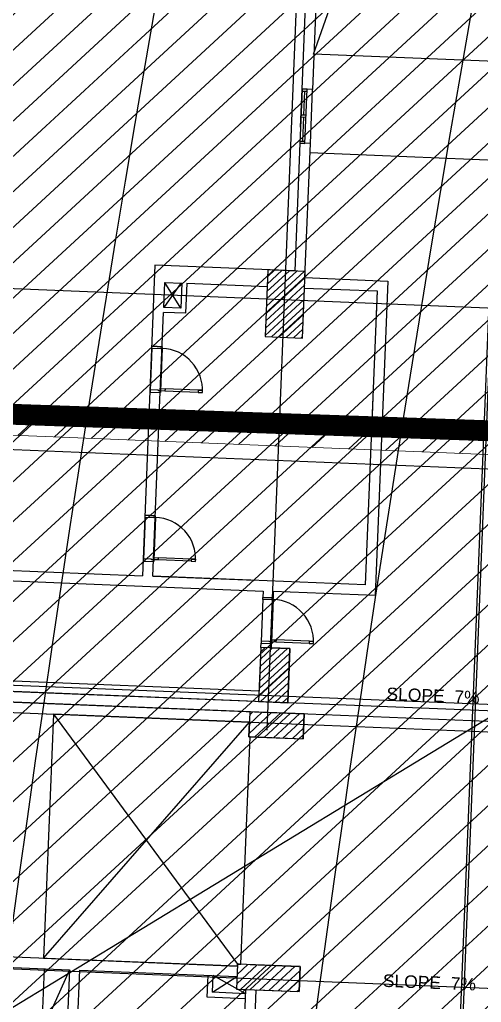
# Model space of a CAD drawing. Extents: x -678889171 to 586587, y -792238163 to 335485.
# Drawn here: x -678711880 to -678700801, y -791968313 to -791944754 of the extents above; entities that cross this region are included whole.
import ezdxf
from ezdxf.enums import TextEntityAlignment as Align

# ---------------------------------------------------------------- set-up
doc = ezdxf.new("R2010")
doc.units = 0
doc.header["$MEASUREMENT"] = 0
for name, color, linetype in [('A-FLOR-PATT', 252, 'Continuous'), ('A-SITE-PATT', 252, 'Continuous'), ('A-WALL', 252, 'Continuous')]:
    doc.layers.add(name, color=color, linetype=linetype)
for name, color, linetype, lineweight in [('BASEMENT3 LAYOUT$0$A-TABL-TEXT', 252, 'Continuous', 30), ('BASEMENT3 LAYOUT$0$HATCH1', 252, 'Continuous', 15), ('BASEMENT3 LAYOUT$0$HATCH2', 252, 'Continuous', 15)]:
    doc.layers.add(name, color=color, linetype=linetype, lineweight=lineweight)
doc.styles.add('Ground floor Towers$0$$Bas01-Rname$0$EN-SC', font='swissc.ttf')
doc.styles.add('Ground floor Towers$0$$Bas01-Rname$0$EN-SCL', font='swisscl.ttf')
doc.styles.add('Ground floor Towers$0$04-Ground Floor$0$V2-lower ground$0$LEVEL  FOR LICENSE LOWER GR$0$$LG- LEVEL$0$AR-SR', font='sarb.shx')
doc.styles.add('MtXpl_Arial_Unicode__1', font='ARIALUNI.ttf')

# ---------------------------------------------------------------- blocks, each defined once
blk = doc.blocks.new('A$C61C61320')
at = {"layer": 'BASEMENT3 LAYOUT$0$HATCH2'}
h = blk.add_hatch(dxfattribs=at)
h.set_pattern_fill('ANSI31', color=256, scale=5000, style=0)
h.set_pattern_definition([(45, (1320016.062358054, 343948.7931753235), (-441.9417382415922, 441.9417382415922), [])])
h.paths.add_polyline_path([(11086.00013759569, 20764.88754983409), (-87874.57371154218, 20764.88754983409), (-87874.57371154218, -14411.92520058152), (11086.00013759569, -14411.92520058152)])
h = blk.add_hatch(dxfattribs=at)
h.set_pattern_fill('JIS_WOOD', color=256, scale=1000, style=0)
h.set_pattern_definition([(45, (-845211.5632561638, -471074.8112416068), (-499.9999991609842, 499.9999991609843), [])])
edge = h.paths.add_edge_path()
edge.add_line((-87728.88771757309, -14436.92520058164), (11085.99286301623, -14077.61977391216))
edge.add_line((11085.9928630162, -14077.61977391216), (11086.00013759563, -61296.12011963065))
edge.add_line((11086.00013759569, -61296.12011963065), (-23868.16462742418, -60220.57708285929))
edge.add_line((-23868.16462742421, -60220.57708285929), (-23388.15647815715, -47455.2645226442))
edge.add_arc((-38984.06513334403, -44366.02445463254), 15898.9235792472, 348.7958745272753, 525.9866040010601)
edge.add_line((-54409.82303213701, -40516.12001080933), (-55179.78612954497, -49076.3717473704))
edge.add_line((-55179.78612954495, -49076.3717473704), (-87616.00626249687, -47227.09333388295))
edge.add_line((-87616.00626249681, -47227.09333388295), (-87728.88771757303, -14436.92520058164))
at = {"layer": 'BASEMENT3 LAYOUT$0$A-TABL-TEXT', "const_width": 500}
blk.add_lwpolyline([(-87874.57371154218, -14411.92520058152), (11006.35061529244, -13813.14535745487)], dxfattribs=at)
at = {"layer": 'BASEMENT3 LAYOUT$0$HATCH1'}
blk.add_lwpolyline([(-34954.57419444504, 20764.88754983409), (11086.00013759569, 20764.88754983409), (11086.00013759569, -14077.61977391367), (-34954.57419444504, -14077.61016135014), (-34954.57429169421, 20764.8875468953)], dxfattribs=at)
at = {"layer": 'BASEMENT3 LAYOUT$0$HATCH2'}
blk.add_lwpolyline([(11086.00013759569, 20764.88754983409), (-87874.57371154218, 20764.88754983409), (-87874.57371154218, -14411.92520058152), (11086.00013759569, -14411.92520058152)], close=True, dxfattribs=at)
blk = doc.blocks.new('2')
at = {"layer": 'BASEMENT3 LAYOUT$0$A-TABL-TEXT', "const_width": 500}
blk.add_lwpolyline([(28948.80462125619, 217778.7896551112), (130982.8937054502, 218396.6636916995)], dxfattribs=at)
at = {"layer": 'BASEMENT3 LAYOUT$0$HATCH1'}
blk.add_lwpolyline([(82966.28210714832, 252962.2482544654), (129006.8564391891, 252962.2482544654), (129006.8564391891, 218119.7409307177), (82966.28210714832, 218119.7505432812), (82966.28200989915, 252962.2482515266)], dxfattribs=at)
blk = doc.blocks.new('GR')
at = {"layer": 'A-FLOR-PATT'}
for p, q in [((88975, 226130), (88975, 268485)), ((89431.88234956021, 242368.9673087317), (93238.07145948024, 254768.9673087317)), ((93925.82694351109, 253468.0982075394), (94085.65867057705, 3693.56110051967)), ((93867.77980905012, 253253.876272934), (93986.20065903949, 3755.128903121513)), ((89442.4822361946, 246821.6426740168), (89442.48251025495, 241521.6426740169)), ((89192.48222755642, 241521.6426740169, -1.604832221031521e-08), (89192.4823345207, 244555.3782902882, -1.604832221031521e-08)), ((49525, 196905), (119334.3400969002, 243298.9180349552)), ((97033.66064780459, 242368.9673087317), (89432.05607612524, 242368.9673087317)), ((89442.48251025495, 241521.6426740169, -3.260649433834345e-08), (89192.48200769076, 241521.6426740169, -3.260649433834345e-08)), ((89192.48200769076, 241521.6426740168, -3.260649433834345e-08), (89192.48200769046, 240221.6426740169, -3.260649433834345e-08)), ((89312.48200769076, 241521.6426740168, -3.260649433834345e-08), (89192.48200769076, 241521.6426740168, -3.260649433834345e-08)), ((89192.48224910646, 240606.2022396462), (89192.48225620232, 241521.6426740168)), ((89312.48200769046, 240221.6426740169, -3.260649433834345e-08), (89312.48200769076, 241521.6426740168, -3.260649433834345e-08)), ((89442.48201308427, 240221.6426740168, -3.311634425605649e-08), (89442.48200769142, 241521.6426740168, -3.311634425605649e-08)), ((89192.48200769075, 241471.6426740169, -3.32111701303369e-08), (89312.48200769046, 241471.6426740169, -3.260649433834345e-08)), ((89252.60105372063, 241471.6426740169, -3.290823236556938e-08), (89252.60105372063, 240896.6426740169, -3.290823236556938e-08)), ((89312.48200769062, 240896.6426740169, -3.260649433834345e-08), (89192.48200769062, 240896.6426740169, -3.260649433834345e-08)), ((89312.48200769062, 240846.6426740169, -3.260649433834345e-08), (89192.48200769062, 240846.6426740169, -3.260649433834345e-08)), ((89252.60105372063, 240846.6426740169, -3.290823236556938e-08), (89252.60105372063, 240271.6426740169, -3.290823236556938e-08)), ((89442.48222588973, 240221.6426740169, -3.260649433834346e-08), (89192.1826737869, 240221.6426740167, -3.256661977336951e-08)), ((89192.1826737869, 240221.6426740167), (89192.49118092595, 237156.2014451293)), ((89192.48200769046, 240221.6426740169, -3.260649433834345e-08), (89312.48200769046, 240221.6426740169, -3.260649433834345e-08)), ((89192.72009975082, 240271.6426740169, -3.320997039279532e-08), (89312.48200769046, 240271.6426740169, -3.260649433834345e-08)), ((89442.4821818881, 237006.2920214413), (89442.48222588973, 240221.6426740169)), ((89441.77172550472, 240006.2919373166), (97212.76760258098, 240008.1322552436)), ((85835.15689307316, 237156.2014451293), (85835.15689307316, 229706.8205427409)), ((89192.49118092595, 237156.2014451293), (85835.15689307316, 237156.2014451293)), ((88545.21747300538, 237155.3848212613), (88545.21747300538, 235555.3848212613)), ((89445.21747300538, 237155.3848212613), (88545.21747300538, 237155.3848212613)), ((88545.2174730053, 236992.4973419385), (88708.10495232814, 237155.3848212614)), ((88545.2174730053, 236815.7206466419), (88884.88164762477, 237155.3848212614)), ((88545.2174730053, 236638.9439513453), (89061.65834292141, 237155.3848212614)), ((88545.2174730053, 236462.1672560486), (89238.43503821804, 237155.3848212614)), ((88545.2174730053, 236285.390560752), (89415.21173351468, 237155.3848212614)), ((88545.2174730053, 236108.6138654554), (89445.2174730053, 237008.6138654554)), ((89442.4821818881, 237006.2920214413), (91435.34983968586, 237006.7639699708)), ((89445.21747300538, 235555.3848212613), (89445.21747300538, 237155.3848212613)), ((91435.1978547647, 237006.763968312), (91435.3479514918, 236010.7702190369)), ((91435.34983968586, 237006.7639699708), (91435.64072387632, 229457.1114418178)), ((88545.2174730053, 235931.8371701587), (89445.2174730053, 236831.8371701587)), ((86085.15689307317, 236756.2255369444), (86495.78930127156, 236756.2668631418)), ((86085.15689307317, 236156.2668631419), (86085.15689307317, 236756.2255369444)), ((86495.78930127156, 236156.2668631419), (86085.18708102508, 236756.2668631419)), ((86471.13626282087, 236756.2668631419), (86085.18708102508, 236156.2668631419)), ((86495.78930127156, 236756.2668631419), (86495.78930127156, 236156.2668631419)), ((86615.78930127156, 236756.2789399862), (88545.21747300535, 236756.4731183512)), ((86615.78930127156, 236756.2789399862), (86615.78930127156, 236036.2668631419)), ((88545.21747300535, 236756.4731183512), (88545.21747300535, 235555.3848212613)), ((88545.2174730053, 235755.0604748621), (89445.2174730053, 236655.0604748621)), ((89445.0970735505, 236756.5636825671), (91185.35745805193, 236756.738823016)), ((89445.21747300537, 235555.3848212613), (89445.0970735505, 236756.5636825671)), ((91185.21252102553, 236756.7388084295), (91185.34795192195, 236010.7555538218)), ((91185.35745805193, 236756.738823016), (91185.62083287902, 229707.0978169613)), ((106690.0000000001, 236455), (58315, 236455)), ((88545.2174730053, 235578.2837795655), (89445.2174730053, 236478.2837795655)), ((88699.09520999796, 235555.3848212615), (89445.21747300541, 236301.507084269)), ((86495.78930127156, 236156.2668631419), (86085.18708102508, 236156.2668631419)), ((88875.8719052946, 235555.3848212615), (89445.21747300541, 236124.7303889723)), ((86615.78930127156, 236036.2668631419), (86085.15689307317, 236036.2668631419)), ((86085.15689307317, 233556.2255207388), (86085.15689307317, 236036.2668631419)), ((89052.64860059111, 235555.3848212614), (89445.21747300541, 235947.9536936757)), ((89229.42529588775, 235555.3848212614), (89445.21747300541, 235771.1769983791)), ((89406.20199118438, 235555.3848212614), (89445.21747300541, 235594.4003030824)), ((88545.21747300538, 235555.3848212613), (89445.21747300538, 235555.3848212613)), ((88545.21747300535, 235555.3848212613), (89445.21747300537, 235555.3848212613)), ((85841.74704598523, 235212.3843839397), (86091.74703123192, 235212.4702721109)), ((86091.74703123192, 235212.4702721109), (85841.74704598523, 235212.3843839397)), ((86091.54812782658, 235212.4702037771), (85841.74704598523, 235212.3843839397)), ((85841.76512770275, 235159.7528162702), (85841.74704598523, 235212.3843839397)), ((85841.76151135948, 235170.279129804), (85842.13037885493, 234154.4898670659)), ((86039.13354528001, 235159.8206227239), (85841.76512770275, 235159.7528162702)), ((86091.76149660592, 235170.3650179754), (86039.12992893651, 235170.3469362579)), ((86039.12992893651, 235170.3469362579), (86039.13354528001, 235159.8206227239)), ((86091.76149660592, 235170.3650179754), (86091.74703123192, 235212.4702721109)), ((86091.76149660592, 235170.3650179754), (86092.13036410137, 234154.5757552373)), ((86092.11228238385, 234207.2073229068), (86183.69121012911, 234207.2387850953)), ((86092.13036410137, 234154.5757552373), (86092.11228238385, 234207.2073229068)), ((86183.69121012911, 234207.2387850953), (86197.3754177228, 234207.2434863418)), ((86992.11209624847, 234207.5364106238), (86197.3754177228, 234207.2434863418)), ((86197.3754177228, 234207.2434863418), (86197.39349944032, 234154.6119186723)), ((87097.37523158755, 234207.5725740588), (86992.11209624847, 234207.5364106238)), ((86992.11209624847, 234207.5364106238), (86992.13017796598, 234154.9048429543)), ((87097.37523158755, 234207.5725740588), (87005.79630384277, 234207.5411118704)), ((87005.79630384277, 234207.5411118704), (87097.37523158755, 234207.5725740588)), ((87097.39331330505, 234154.9410063893), (87097.37523158755, 234207.5725740588)), ((91185.4578024435, 234210.7496941797), (91185.48223631199, 233556.7388193681)), ((86039.49518008844, 234165.0839870539), (85842.12676251118, 234165.0161806001)), ((85842.12676251118, 234165.0161806001), (85842.14484422871, 234112.3846129302)), ((85842.14484422871, 234112.3846129302), (86092.1448294754, 234112.4705011014)), ((86039.49879643196, 234154.5576735198), (86039.49518008844, 234165.0839870539)), ((86092.13036410137, 234154.5757552373), (86039.49879643196, 234154.5576735198)), ((86197.39349944032, 234154.6119186723), (86092.13036410137, 234154.5757552373)), ((86092.13036410137, 234154.5757552373), (86092.1448294754, 234112.4705011014)), ((86992.13017796598, 234154.9048429543), (86197.39349944032, 234154.6119186723)), ((86992.13017796598, 234154.9048429543), (87097.39331330505, 234154.9410063893)), ((86085.15689307317, 233556.2255207388), (91185.48223631197, 233556.7388193681)), ((86085.15689307316, 233306.2255194726), (91185.4923995475, 233306.738819125)), ((86085.15689307316, 229706.8198591466), (86085.15689307317, 233306.2255194727)), ((-2250.000000000029, 232605), (106690.0000000001, 232605)), ((85841.74704598523, 231158.5517624165), (86091.74703123192, 231158.6376505877)), ((86091.74703123192, 231158.6376505877), (85841.74704598523, 231158.5517624165)), ((86091.54812782658, 231158.6375822539), (85841.74704598523, 231158.5517624165)), ((85841.76512770275, 231105.920194747), (85841.74704598523, 231158.5517624165)), ((85841.76151135948, 231116.4465082808), (85842.13037885493, 230100.6572455427)), ((86091.76149660592, 231116.5323964522), (86039.12992893651, 231116.5143147347)), ((86039.12992893651, 231116.5143147347), (86039.13354528001, 231105.9880012007)), ((86091.76149660592, 231116.5323964522), (86091.74703123192, 231158.6376505877)), ((86091.76149660592, 231116.5323964522), (86092.13036410137, 230100.7431337141)), ((86039.13354528001, 231105.9880012007), (85841.76512770275, 231105.920194747)), ((86039.49518008844, 230111.2513655307), (85842.12676251118, 230111.1835590769)), ((85842.12676251118, 230111.1835590769), (85842.14484422871, 230058.551991407)), ((85842.14484422871, 230058.551991407), (86092.1448294754, 230058.6378795783)), ((86039.49879643196, 230100.7250519966), (86039.49518008844, 230111.2513655307)), ((86092.13036410137, 230100.7431337141), (86039.49879643196, 230100.7250519966)), ((86092.11228238385, 230153.3747013836), (86183.69121012911, 230153.4061635721)), ((86092.13036410137, 230100.7431337141), (86092.11228238385, 230153.3747013836)), ((86197.39349944032, 230100.7792971491), (86092.13036410137, 230100.7431337141)), ((86092.13036410137, 230100.7431337141), (86092.1448294754, 230058.6378795783)), ((86183.69121012911, 230153.4061635721), (86197.3754177228, 230153.4108648186)), ((86992.11209624847, 230153.7037891006), (86197.3754177228, 230153.4108648186)), ((86197.3754177228, 230153.4108648186), (86197.39349944032, 230100.7792971491)), ((86992.13017796598, 230101.0722214311), (86197.39349944032, 230100.7792971491)), ((87097.37523158755, 230153.7399525356), (86992.11209624847, 230153.7037891006)), ((86992.11209624847, 230153.7037891006), (86992.13017796598, 230101.0722214311)), ((86992.13017796598, 230101.0722214311), (87097.39331330505, 230101.1083848661)), ((87097.37523158755, 230153.7399525356), (87005.79630384277, 230153.7084903472)), ((87005.79630384277, 230153.7084903472), (87097.37523158755, 230153.7399525356)), ((87097.39331330505, 230101.1083848661), (87097.37523158755, 230153.7399525356)), ((80092.2615634966, 229706.820407264), (85835.15689307316, 229706.8204994517)), ((91185.62083287902, 229707.0978169613), (86085.15689307316, 229706.8198591466)), ((86085.15689307317, 229706.8205034648), (88531.880051117, 229706.8205427409)), ((79842.26159352384, 229456.8205590194), (88746.64039450958, 229456.9708450461)), ((88746.64039450958, 229456.9708450461), (88746.44172882296, 229307.003118441)), ((88746.44172882296, 229307.003118441), (88996.44171406965, 229307.0890066122)), ((88996.44171406965, 229307.0890066122), (88746.44172882296, 229307.003118441)), ((88996.2428106643, 229307.0889382784), (88746.44172882296, 229307.003118441)), ((88746.44172882296, 229307.003118441), (88989.85157591132, 229307.0032887359)), ((88746.45981054047, 229254.3715507715), (88746.44172882296, 229307.003118441)), ((88746.4561941972, 229264.8978643053), (88746.82506169265, 228249.1086015672)), ((88943.82822811774, 229254.4393572252), (88746.45981054047, 229254.3715507715)), ((88996.45617944364, 229264.9837524767), (88943.82461177424, 229264.9656707592)), ((88943.82461177424, 229264.9656707592), (88943.82822811774, 229254.4393572252)), ((91435.64072387632, 229457.1114418178), (88989.85157591138, 229456.9781546865)), ((88989.85157591138, 229456.9781546865), (88989.85157591132, 229307.0032887359)), ((88996.45617944364, 229264.9837524767), (88996.44171406965, 229307.0890066122)), ((88996.45617944364, 229264.9837524767), (88996.82504693909, 228249.1944897386)), ((88996.80696522158, 228301.8260574081), (89088.38589296683, 228301.8575195966)), ((88996.82504693909, 228249.1944897386), (88996.80696522158, 228301.8260574081)), ((89088.38589296683, 228301.8575195966), (89102.07010056052, 228301.8622208431)), ((89896.8067790862, 228302.1551451251), (89102.07010056052, 228301.8622208431)), ((89102.07010056052, 228301.8622208431), (89102.08818227805, 228249.2306531736)), ((90002.06991442527, 228302.1913085601), (89896.8067790862, 228302.1551451251)), ((89896.8067790862, 228302.1551451251), (89896.82486080371, 228249.5235774556)), ((90002.06991442527, 228302.1913085601), (89910.4909866805, 228302.1598463717)), ((89910.4909866805, 228302.1598463717), (90002.06991442527, 228302.1913085601)), ((90002.08799614277, 228249.5597408906), (90002.06991442527, 228302.1913085601)), ((88745.21747300538, 228106.0036880812), (88745.21747300538, 226806.0036880812)), ((89445.21747300538, 228106.0036880812), (88745.21747300538, 228106.0036880812)), ((88745.21747300541, 228000.1091865135), (88851.11197457323, 228106.0036880813)), ((88745.21747300541, 227823.3324912169), (89027.88866986986, 228106.0036880813)), ((88745.21747300541, 227646.5557959203), (89204.6653651665, 228106.0036880813)), ((88745.21747300541, 227469.7791006236), (89381.44206046313, 228106.0036880813)), ((88745.22854322288, 228106.0036880812), (88745.21747300537, 227056.8201423434)), ((88745.22854322288, 228106.0036880812), (88745.22854322288, 228207.0010635904)), ((88745.22854322288, 228207.0010635904), (88989.8515759109, 228207.0010635904)), ((88944.18986292617, 228259.7027215552), (88746.8214453489, 228259.6349151014)), ((88746.8214453489, 228259.6349151014), (88746.83952706643, 228207.0033474315)), ((88746.83952706643, 228207.0033474315), (88996.83951231312, 228207.0892356027)), ((88944.19347926968, 228249.1764080211), (88944.18986292617, 228259.7027215552)), ((88996.82504693909, 228249.1944897386), (88944.19347926968, 228249.1764080211)), ((88989.8515759109, 228207.0010635904), (88989.85157591086, 228106.0036880812)), ((88989.85157591086, 228106.0036880812), (89442.4822711559, 228106.0036880812)), ((89102.08818227805, 228249.2306531736), (88996.82504693909, 228249.1944897386)), ((88996.82504693909, 228249.1944897386), (88996.83951231312, 228207.0892356027)), ((89896.82486080371, 228249.5235774556), (89102.08818227805, 228249.2306531736)), ((89442.4822711559, 228106.0036880812), (89442.48227115592, 226806.0036880783)), ((89445.21747300538, 226806.0036880812), (89445.21747300538, 228106.0036880812)), ((89896.82486080371, 228249.5235774556), (90002.08799614277, 228249.5597408906)), ((88745.21747300541, 227293.002405327), (89445.21747300541, 227993.002405327)), ((88745.21747300541, 227116.2257100304), (89445.21747300541, 227816.2257100304)), ((88745.21747300541, 226939.4490147337), (89445.21747300541, 227639.4490147337)), ((88788.54884164967, 226806.0036880813), (89445.21747300541, 227462.6723194371)), ((88965.3255369463, 226806.0036880813), (89445.21747300541, 227285.8956241405)), ((89142.10223224293, 226806.0036880813), (89445.21747300541, 227109.1189288438)), ((106690.0000000001, 226955.0000000001), (-2250.000000000029, 226955)), ((88745.21747300537, 227056.8201423434), (80892.26159078264, 227056.8201423434)), ((89318.87892753957, 226806.0036880813), (89445.21747300541, 226932.3422335471)), ((89442.48227115592, 226806.0036880783), (54319.33480194682, 226806.0036511518)), ((98135, 226805), (55730, 226805)), ((88745.21747300538, 226806.0036880812), (89445.21747300538, 226806.0036880812)), ((98135, 226555), (55680, 226555)), ((74169.68770575814, 226556.1981132966), (89845.21479806527, 226556.2472603243)), ((88545.21479806532, 226482.5310061195, -6.574195595121094e-08), (88617.34860729806, 226554.6648153522, -6.574195595121094e-08)), ((88545.21479806534, 226258.0246030928, -6.574195595121094e-08), (88841.85500926827, 226554.6648142957, -6.574195595121094e-08)), ((88545.21479806532, 226033.518200066, -6.574195595121094e-08), (89066.36141123845, 226554.6648132391, -6.574195595121094e-08)), ((88545.21479806528, 226554.6648156916, -6.574195595121094e-08), (88545.21479806528, 225954.6648113219, -6.574195595121094e-08)), ((89845.21479806528, 226554.6648095738, -6.574195595121094e-08), (88545.21479806528, 226554.6648156916, -6.574195595121094e-08)), ((88690.86781234795, 225954.6648113219, -6.574195595121094e-08), (89290.86781320864, 226554.6648121826, -6.574195595121094e-08)), ((88915.3742153747, 225954.6648113219, -6.574195595121094e-08), (89515.37421517883, 226554.664811126, -6.574195595121094e-08)), ((89139.8806184014, 225954.6648113219, -6.574195595121094e-08), (89739.88061714906, 226554.6648100696, -6.574195595121094e-08)), ((89364.38702142815, 225954.6648113219, -6.574195595121094e-08), (89845.21479806528, 226435.492587959, -6.574195595121094e-08)), ((89845.21479806527, 226556.2472603243), (89845.21479806524, 225956.1981878754)), ((89845.21479806528, 225954.6648113219, -6.574195595121094e-08), (89845.21479806528, 226554.6648095738, -6.574195595121094e-08)), ((-2249.999999999971, 226305), (106689.9999999999, 226305)), ((80892.26159039563, 226306.1981222874), (88542.4822711559, 226306.1981325188)), ((83838.72738908493, 220446.5669061077), (88545.21480012091, 226306.1981372058)), ((83838.72812075185, 226304.0507918526), (83838.72738908493, 220446.5669061077)), ((88545.21480012091, 226306.1981372058), (83838.72812075185, 226304.0507918526)), ((83838.72812075185, 226304.0507918526, -1.533703820910193e-07), (88495.21480012056, 220496.5308076094)), ((88542.48227115588, 226306.1981325187), (88542.48227071908, 225956.1981878754)), ((88545.21480012091, 225954.6648132445), (88545.21480012091, 226306.1981372058)), ((89588.89342445489, 225954.6648113219, -6.574195595121094e-08), (89845.2147980653, 226210.9861849323, -6.574195595121094e-08)), ((88542.48227071908, 225956.1981878754), (89845.21479806525, 225956.1981878754)), ((88575.60984952244, 225956.236754264), (88545.21480012091, 225954.6648132445)), ((88545.21479806528, 225954.6648113219, -6.574195595121094e-08), (89845.21479806528, 225954.6648113219, -6.574195595121094e-08)), ((88575.60984952244, 220496.5301203323), (88575.60984952244, 225956.236754264)), ((89813.3998274816, 225954.6648113219, -6.574195595121094e-08), (89845.21479806528, 225986.4797819056, -6.574195595121094e-08)), ((88492.48227115559, 220446.5666234459), (81801.83139513024, 220446.5666234459)), ((83838.72738908493, 220446.5669061077), (88495.21480012054, 220446.5663407842)), ((88492.48227115559, 220446.5666234459), (88492.48227115559, 220495.6621096123)), ((88545.21479806525, 220495.6621096123, -6.574195595120689e-08), (88492.48227115559, 220495.6621096123, -1.178353096515115e-07)), ((88495.21479804831, 220471.5228051158), (88520.88747935003, 220497.1954864175)), ((88495.21479805483, 220247.0164020956), (88745.39388233775, 220497.1954863785)), ((88495.21479806134, 220022.5099990754), (88969.9002853254, 220497.1954863394)), ((88495.21479806499, 220497.1954864219), (88495.21479806499, 219897.195486421)), ((89995.21479806534, 220497.1954861612), (88495.21479806499, 220497.1954864219)), ((88495.21479806499, 220497.1954864219), (88495.21479806499, 219897.195486421)), ((89995.21479806534, 220497.1954861612), (88495.21479806499, 220497.1954864219)), ((88495.21480012054, 220446.5663407842), (88495.21480012056, 220496.5308076094)), ((88495.21480012056, 220496.5308076094), (88575.60984952244, 220496.5301203323)), ((88594.40668843381, 219897.1954864211), (89194.40668831309, 220497.1954863004)), ((88795.2147980653, 220498.0641819795), (89968.4352265996, 220498.0641819788)), ((88818.91309146064, 219897.1954864212), (89418.91309130077, 220497.1954862613)), ((89043.41949448749, 219897.1954864213), (89643.41949428848, 220497.1954862223)), ((89267.92589751437, 219897.1954864215), (89867.92589727619, 220497.1954861833)), ((89492.43230054123, 219897.1954864216), (89995.21479805076, 220399.9779839312)), ((89995.21479806499, 219897.1954864219), (89995.21479806534, 220497.1954861612)), ((89995.21479806499, 219897.1954864219), (89995.21479806534, 220497.1954861612)), ((89995.21479806531, 220497.1954861612), (89995.21479806496, 219897.1954864211)), ((109690, 220155), (63925, 220155)), ((82121.83139513024, 220196.5666234459), (84468.43522659967, 220196.5666234459)), ((83868.4352265995, 218703.0641821096), (83868.4352265995, 220196.5666234459)), ((84468.43522659967, 220196.5666234459), (83868.4352265995, 218703.0641821096)), ((84468.43522659967, 220196.5666234459), (84468.4352265991, 215463.9343181959)), ((84718.4352265991, 215442.4832865815), (84718.43522659966, 220196.5666234459)), ((84718.43522659967, 220196.5666234459), (88492.48227115559, 220196.5666234459)), ((87798.43522659964, 219676.5666234459), (87798.43522659958, 220196.5666234457)), ((87918.43522659963, 219796.5666234458), (87918.43522659958, 220196.5666234457)), ((87918.43522659963, 219796.5666234458), (88492.48227115559, 220196.5666234459)), ((88718.43522659958, 219796.5666234458), (87918.43522659958, 220196.5666234457)), ((89716.93870356813, 219897.1954864218), (89995.21479805728, 220175.4715809109)), ((88495.21479806499, 219897.195486421), (89995.21479806499, 219897.1954864219)), ((88495.21479806499, 219897.195486421), (89995.21479806499, 219897.1954864219)), ((88718.43522659945, 218426.1862623622), (88718.43522659963, 219897.1954864209)), ((88968.4352265996, 218426.1862623622), (88968.4352265996, 219897.1954864211)), ((88968.4352265996, 219897.1954864211), (89995.21479806496, 219897.1954864211)), ((89941.44510659498, 219897.1954864219), (89995.21479806381, 219950.9651778908)), ((88718.43522659958, 219676.5666234458), (87798.43522659963, 219676.5666234459)), ((88718.43522659958, 219796.5666234458), (87918.43522659961, 219796.5666234458))]:
    blk.add_line(p, q, dxfattribs=at)
for centre, radius, start, end in [((687457.6315433222, 163499.1463224945), 607150.2507543757, 171.117562181745, 188.0887984813754), ((687457.6315433218, 163499.1463224948), 599650.2507543752, 171.0076615978963, 188.0887984813754), ((86099.47530940616, 234172.3252667964), 998.0694139264465, 359.0019781108699, 90.44168636157073), ((86099.47530940616, 230118.4926452732), 998.0694139264465, 359.0019781108699, 90.4416863615705), ((89004.16999224389, 228266.9440012977), 998.0694139264465, 359.0019781108699, 90.4416863615706)]:
    blk.add_arc(centre, radius, start, end, dxfattribs=at)
at = {"layer": 'A-FLOR-PATT', "style": 'MtXpl_Arial_Unicode__1'}
for p in [(91803.29327312388, 226969.2049663714, -6.544626233492142e-08), (91994.37805833851, 220095.6178890914, -6.544626233492142e-08)]:
    blk.add_text('SLOPE  7%%%', height=300, rotation=359.9999999999999, dxfattribs=at).set_placement(p)
at = {"layer": 'A-FLOR-PATT', "style": 'Ground floor Towers$0$04-Ground Floor$0$V2-lower ground$0$LEVEL  FOR LICENSE LOWER GR$0$$LG- LEVEL$0$AR-SR', "flags": 12}
for tag, p in [('L', (30296.07288644527, 72859.53473235783)), ('P', (30237.50458115668, 72203.99769414036))]:
    blk.add_attdef(tag, text='', height=500, dxfattribs=at).set_placement(p, align=Align.RIGHT)
at = {"layer": 'A-FLOR-PATT'}
for tag, p, height, style in [('N', (85492.25876324323, 56633.4995742733), 250, 'Ground floor Towers$0$$Bas01-Rname$0$EN-SC'), ('N', (89389.48149106537, 56633.4995742733), 250, 'Ground floor Towers$0$$Bas01-Rname$0$EN-SC'), ('N', (94597.61363499537, 56633.4995742733), 250, 'Ground floor Towers$0$$Bas01-Rname$0$EN-SC'), ('AN', (85922.66280553787, 56313.08159666645), 200, 'Ground floor Towers$0$$Bas01-Rname$0$EN-SCL'), ('AN', (89819.88553336001, 56313.08159666645), 200, 'Ground floor Towers$0$$Bas01-Rname$0$EN-SCL'), ('AN', (95028.01767729002, 56313.08159666645), 200, 'Ground floor Towers$0$$Bas01-Rname$0$EN-SCL'), ('SN', (85299.47460008037, 56025.08594095582), 200, 'Ground floor Towers$0$$Bas01-Rname$0$EN-SCL'), ('F', (85927.04975899268, 56008.67972904726), 200, 'Ground floor Towers$0$$Bas01-Rname$0$EN-SCL'), ('SN', (89196.69732790251, 56025.08594095582), 200, 'Ground floor Towers$0$$Bas01-Rname$0$EN-SCL'), ('F', (89824.27248681482, 56008.67972904726), 200, 'Ground floor Towers$0$$Bas01-Rname$0$EN-SCL'), ('SN', (94404.82947183252, 56025.08594095582), 200, 'Ground floor Towers$0$$Bas01-Rname$0$EN-SCL'), ('F', (95032.40463074483, 56008.67972904726), 200, 'Ground floor Towers$0$$Bas01-Rname$0$EN-SCL')]:
    blk.add_attdef(tag, p, '', height=height, dxfattribs=dict(at, style=style))
at = {"layer": 'A-FLOR-PATT', "style": 'Ground floor Towers$0$$Bas01-Rname$0$EN-SCL', "width": 0.8}
for p in [(85305.16036184286, 56295.1433535593), (89202.383089665, 56295.1433535593), (94410.51523359501, 56295.1433535593)]:
    blk.add_attdef('FN', p, '', height=250, dxfattribs=at)

msp = doc.modelspace()

# ---------------------------------------------------------------- block references
at = {"layer": 'A-SITE-PATT', "rotation": 357.6731745000001}
for name, p in [('2', (-678833487.1858103, -792167746.3685482, -212772)), ('A$C61C61320', (-678706236.4347705, -791940527.995869, -212772))]:
    msp.add_blockref(name, p, dxfattribs=at)

# ---------------------------------------------------------------- next in the draw order: block references
at = {"layer": 'A-WALL', "rotation": 357.6731745000001}
msp.add_blockref('GR', (-678804025.0995113, -792184118.4910543, -212772), dxfattribs=at)

doc.saveas('drawing.dxf')
